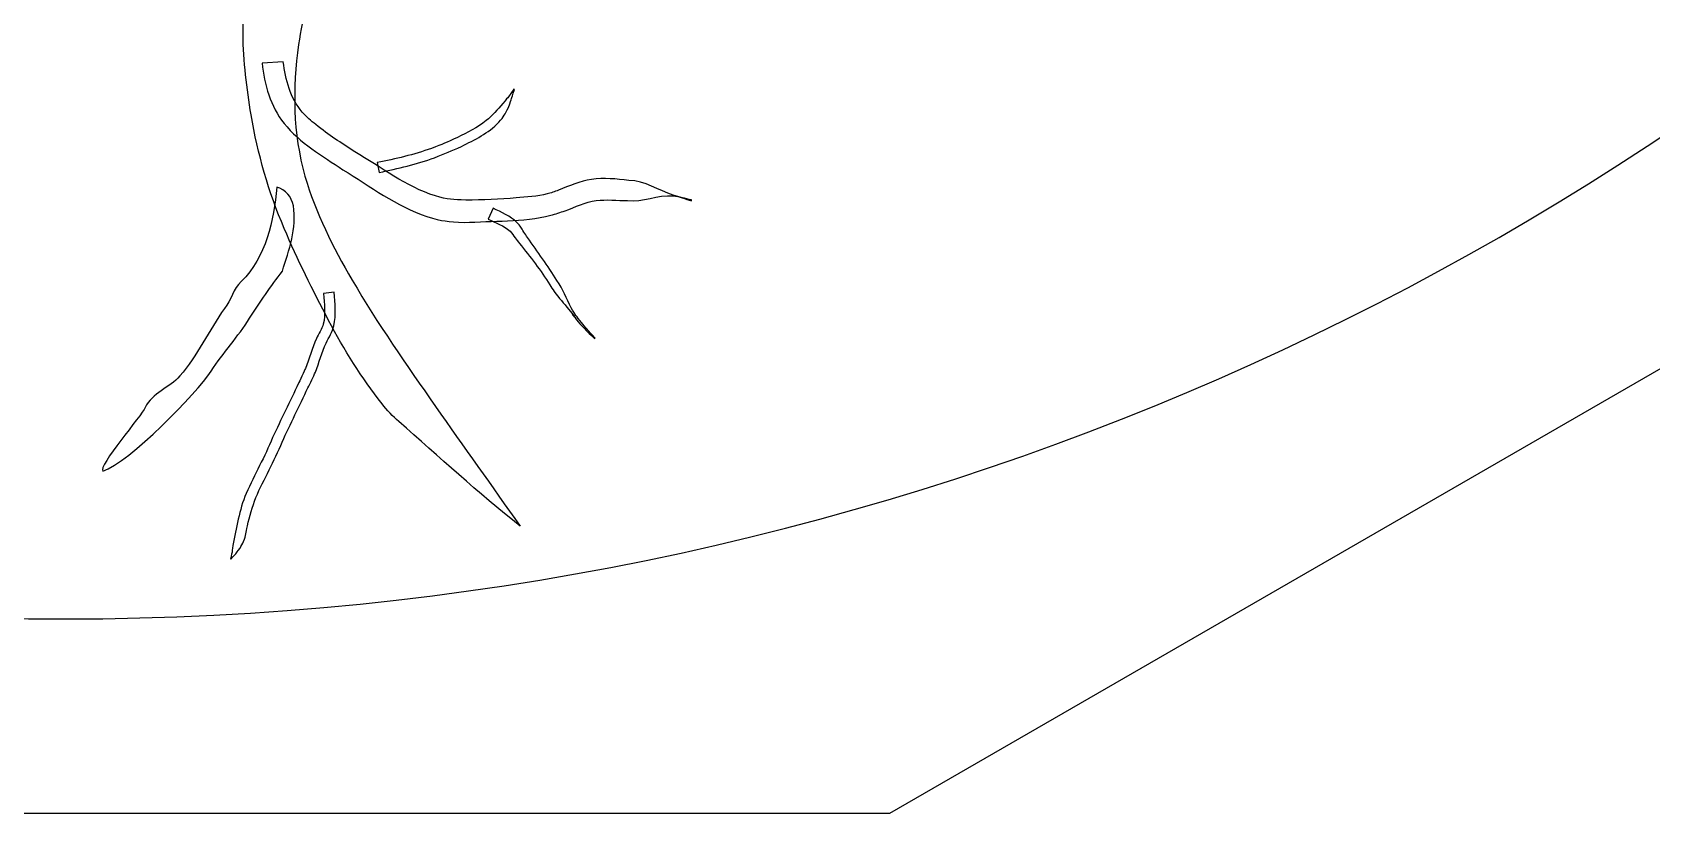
# Model space of a CAD drawing. Extents: x 5.1 to 86.3, y 5.1 to 86.3.
# Drawn here: x 45.26 to 66.63, y 5.13 to 15.44 of the extents above; entities that cross this region are included whole.
import ezdxf

# ---------------------------------------------------------------- set-up
doc = ezdxf.new("R2010")
doc.units = 0
doc.layers.add('View004', color=7, linetype='CONTINUOUS')

msp = doc.modelspace()

# ---------------------------------------------------------------- linework, layer by layer
at = {"layer": 'View004', "color": 7}
for p, q in [((75.399291, 16.002689), (56.571293, 5.132289)), ((56.571293, 5.132289), (34.831293, 5.132289))]:
    msp.add_line(p, q, dxfattribs=at)
at = {"layer": 'View004', "color": 1}
for p, q in [((48.573691, 15.051611), (48.294084, 15.034922)), ((48.294084, 15.034922), (48.294103, 15.034942)), ((51.622485, 14.685924), (51.615721, 14.689344)), ((51.615721, 14.689344), (51.615721, 14.689344)), ((49.813878, 13.721278), (49.838661, 13.593092)), ((49.838661, 13.593092), (49.838671, 13.593106)), ((51.34306, 13.120356), (51.278566, 12.976923)), ((53.957489, 13.218905), (53.960225, 13.229264)), ((53.960225, 13.229264), (53.960225, 13.229264)), ((51.278566, 12.976923), (51.278584, 12.976913)), ((49.242774, 12.010451), (49.10526, 11.993678)), ((49.10526, 11.993678), (49.105324, 11.993682)), ((52.680887, 11.402136), (52.686283, 11.407456)), ((52.686283, 11.407456), (52.686283, 11.407456)), ((46.192023, 9.651324), (46.192023, 9.651324)), ((47.877551, 8.492298), (47.883175, 8.48941)), ((47.883175, 8.48941), (47.883175, 8.48941))]:
    msp.add_line(p, q, dxfattribs=at)
at = {"layer": 'View004', "color": 3}
for points in [[(7.701295, 45.701241), (7.701295, 24.714421), (24.714474, 7.701243), (45.701294, 7.701243)], [(45.701294, 7.701243), (66.688114, 7.701243), (83.701293, 24.714421), (83.701293, 45.701241)]]:
    msp.add_open_spline(points, degree=3, dxfattribs=at)
at = {"layer": 'View004', "color": 1}
for points in [[(48.999374, 16.369324), (48.918475, 16.007796), (48.834615, 15.646474), (48.774708, 15.280775)], [(48.042573, 15.413431), (48.042934, 15.651341), (48.077427, 15.887794), (48.117023, 16.1219)], [(48.148473, 14.352403), (48.090994, 14.703293), (48.047911, 15.057588), (48.042573, 15.413431)], [(48.774708, 15.280775), (48.69384, 14.703716), (48.6993, 14.106111), (48.859595, 13.542649)], [(48.294103, 15.034942), (48.326411, 14.748988), (48.40082, 14.468245), (48.584844, 14.238938)], [(48.823125, 14.388131), (48.663442, 14.575744), (48.604985, 14.813907), (48.573691, 15.051611)], [(51.615721, 14.689344), (51.520122, 14.557604), (51.569354, 14.620115), (51.468641, 14.501324)], [(51.54437, 14.450441), (51.596787, 14.605609), (51.570735, 14.52712), (51.622485, 14.685924)], [(48.586047, 12.853606), (48.381199, 13.333462), (48.234886, 13.837905), (48.148473, 14.352403)], [(49.003842, 14.222834), (48.940633, 14.274507), (48.876038, 14.325962), (48.823125, 14.388131)], [(51.468641, 14.501324), (51.400264, 14.422255), (51.332352, 14.342141), (51.250366, 14.276409)], [(51.416887, 14.253991), (51.489999, 14.331965), (51.495117, 14.35692), (51.54437, 14.450441)], [(48.584844, 14.238938), (48.790256, 13.982977), (49.092702, 13.808189), (49.360609, 13.628491)], [(49.517534, 13.864275), (49.333068, 13.986059), (49.174234, 14.083546), (49.003842, 14.222834)], [(51.250366, 14.276409), (51.135532, 14.184339), (51.003249, 14.118616), (50.872179, 14.053471)], [(50.924444, 13.935462), (51.098002, 14.023534), (51.281367, 14.109458), (51.416887, 14.253991)], [(50.52745, 13.909733), (50.295382, 13.826114), (50.055336, 13.770042), (49.813878, 13.721278)], [(50.872179, 14.053471), (50.716502, 13.983734), (50.689107, 13.967983), (50.52745, 13.909733)], [(50.568911, 13.786731), (50.704363, 13.836876), (50.792642, 13.877764), (50.924444, 13.935462)], [(50.579825, 13.282885), (50.192492, 13.405023), (49.864399, 13.663602), (49.517534, 13.864275)], [(49.838671, 13.593106), (50.085816, 13.642704), (50.332109, 13.699065), (50.568911, 13.786731)], [(48.859595, 13.542649), (49.000308, 13.058347), (49.229243, 12.605504), (49.483281, 12.171767)], [(49.360609, 13.628491), (49.719002, 13.409487), (50.064578, 13.143651), (50.468693, 13.010994)], [(52.6407, 13.4992), (52.487778, 13.476841), (52.346489, 13.414334), (52.204295, 13.357585)], [(53.132186, 13.48764), (52.968118, 13.506564), (52.805682, 13.52333), (52.6407, 13.4992)], [(53.718446, 13.293522), (53.523519, 13.360698), (53.345414, 13.480365), (53.132186, 13.48764)], [(48.488438, 13.398543), (48.444662, 12.954901), (48.349339, 12.476944), (48.019796, 12.151502)], [(48.706052, 13.152773), (48.685616, 13.266643), (48.603029, 13.369819), (48.488438, 13.398543)], [(50.980889, 13.225178), (50.814515, 13.236563), (50.741773, 13.23179), (50.579825, 13.282885)], [(51.648042, 13.256133), (51.426106, 13.239299), (51.20336, 13.230361), (50.980889, 13.225178)], [(52.054379, 13.308124), (51.933091, 13.278978), (51.769993, 13.265382), (51.648042, 13.256133)], [(52.204295, 13.357585), (52.154325, 13.341093), (52.105544, 13.320421), (52.054379, 13.308124)], [(53.114035, 13.220744), (53.31805, 13.195352), (53.513199, 13.301495), (53.716731, 13.282942)], [(53.716731, 13.282942), (53.799431, 13.275418), (53.877236, 13.240253), (53.957489, 13.218905)], [(53.960225, 13.229264), (53.879632, 13.25068), (53.797287, 13.266352), (53.718446, 13.293522)], [(48.562242, 12.289477), (48.646113, 12.567714), (48.755996, 12.858), (48.706052, 13.152773)], [(51.656991, 12.932297), (51.568704, 13.018716), (51.45087, 13.064991), (51.34306, 13.120356)], [(52.103605, 13.027069), (52.167346, 13.042596), (52.228818, 13.06627), (52.291423, 13.085878)], [(52.291423, 13.085878), (52.426213, 13.136174), (52.55755, 13.202113), (52.702073, 13.220543)], [(52.702073, 13.220543), (52.836514, 13.237696), (52.979168, 13.223127), (53.114035, 13.220744)], [(49.17165, 11.639439), (48.964755, 12.038291), (48.758872, 12.438504), (48.586047, 12.853606)], [(50.468693, 13.010994), (50.67788, 12.942328), (50.743279, 12.949236), (50.958355, 12.931265)], [(50.958355, 12.931265), (51.338643, 12.953723), (51.73043, 12.936205), (52.103605, 13.027069)], [(51.278584, 12.976913), (51.373972, 12.925119), (51.483679, 12.890779), (51.565605, 12.816372)], [(51.747669, 12.804228), (51.709251, 12.862528), (51.708134, 12.882235), (51.656991, 12.932297)], [(51.565605, 12.816372), (51.59263, 12.791824), (51.609951, 12.758406), (51.631527, 12.729765)], [(51.631527, 12.729765), (51.650709, 12.704298), (51.671207, 12.679833), (51.691043, 12.654867)], [(51.691043, 12.654867), (51.83328, 12.478745), (51.972135, 12.300355), (52.090556, 12.107203)], [(51.797016, 12.734856), (51.78057, 12.757982), (51.763287, 12.780532), (51.747669, 12.804228)], [(52.184103, 12.164652), (52.063759, 12.360453), (51.926262, 12.544916), (51.797016, 12.734856)], [(48.129686, 11.669322), (48.270412, 11.87838), (48.405842, 12.091531), (48.562242, 12.289477)], [(48.019796, 12.151502), (47.906855, 12.064094), (47.893277, 11.904904), (47.797892, 11.798786)], [(49.105324, 11.993682), (49.11262, 11.861119), (49.134941, 11.722213), (49.100992, 11.59091)], [(49.240494, 11.570359), (49.274329, 11.714171), (49.254471, 11.865802), (49.242774, 12.010451)], [(49.483281, 12.171767), (49.818112, 11.595864), (50.201725, 11.050518), (50.581382, 10.503743)], [(52.090556, 12.107203), (52.10964, 12.078224), (52.127386, 12.048326), (52.147799, 12.020266)], [(52.147799, 12.020266), (52.207315, 11.93847), (52.278196, 11.86498), (52.340363, 11.785222)], [(52.372416, 11.8053), (52.30828, 11.924136), (52.266907, 12.056117), (52.184103, 12.164652)], [(47.797892, 11.798786), (47.595042, 11.506837), (47.440233, 11.177103), (47.208105, 10.906488)], [(52.340363, 11.785222), (52.582097, 11.47509), (52.222431, 11.92627), (52.486756, 11.596338)], [(52.507091, 11.612465), (52.442225, 11.695345), (52.421585, 11.714189), (52.372416, 11.8053)], [(47.622207, 10.971625), (47.778919, 11.213263), (47.976509, 11.425007), (48.129686, 11.669322)], [(49.100992, 11.59091), (49.085571, 11.531212), (49.03763, 11.457652), (49.011069, 11.402167)], [(49.138054, 11.34086), (49.173941, 11.414527), (49.221546, 11.489816), (49.240494, 11.570359)], [(49.876907, 10.538903), (49.608577, 10.883113), (49.374487, 11.253158), (49.17165, 11.639439)], [(52.486756, 11.596338), (52.610512, 11.464543), (52.545899, 11.529375), (52.680887, 11.402136)], [(52.686283, 11.407456), (52.56256, 11.543775), (52.622215, 11.475378), (52.507091, 11.612465)], [(49.011069, 11.402167), (48.952458, 11.273367), (48.916763, 11.135379), (48.864795, 11.004201)], [(48.996407, 10.959012), (49.047114, 11.084752), (49.082197, 11.216975), (49.138054, 11.34086)], [(46.192023, 9.651324), (46.545197, 9.763989), (47.428982, 10.676645), (47.622207, 10.971625)], [(47.208105, 10.906488), (47.0739, 10.750032), (46.843992, 10.684759), (46.750139, 10.490951)], [(48.864795, 11.004201), (48.860007, 10.992056), (48.778305, 10.817379), (48.774768, 10.809795)], [(48.898718, 10.750743), (48.925949, 10.806732), (48.973221, 10.901527), (48.996407, 10.959012)], [(48.774768, 10.809795), (48.661645, 10.570742), (48.544473, 10.333556), (48.432824, 10.093766)], [(48.55854, 10.035566), (48.668916, 10.275392), (48.785804, 10.512123), (48.898718, 10.750743)], [(46.750139, 10.490951), (46.712481, 10.393066), (46.121095, 9.709871), (46.192023, 9.651324)], [(50.099135, 10.304246), (50.016479, 10.374128), (49.942084, 10.452452), (49.876907, 10.538903)], [(50.581382, 10.503743), (50.953165, 9.977093), (51.325647, 9.450938), (51.699632, 8.925848)], [(51.699632, 8.925848), (51.145908, 9.361356), (50.629155, 9.840821), (50.099135, 10.304246)], [(48.432824, 10.093766), (48.32975, 9.841955), (48.193641, 9.605817), (48.083709, 9.357338)], [(48.210453, 9.301405), (48.319569, 9.54932), (48.456691, 9.784131), (48.55854, 10.035566)], [(48.083709, 9.357338), (47.990909, 9.137042), (47.957093, 8.901294), (47.906728, 8.669702)], [(48.099881, 8.928602), (48.127545, 9.055504), (48.167308, 9.179023), (48.210453, 9.301405)], [(48.048254, 8.721386), (48.08465, 8.81131), (48.079262, 8.833992), (48.099881, 8.928602)], [(47.906728, 8.669702), (47.89478, 8.553307), (47.904144, 8.612497), (47.877551, 8.492298)], [(47.883175, 8.48941), (47.967914, 8.586338), (47.927871, 8.538012), (48.003672, 8.634085)], [(48.003672, 8.634085), (48.01853, 8.663186), (48.035995, 8.6911), (48.048254, 8.721386)]]:
    msp.add_open_spline(points, degree=3, dxfattribs=at)

doc.saveas('drawing.dxf')
